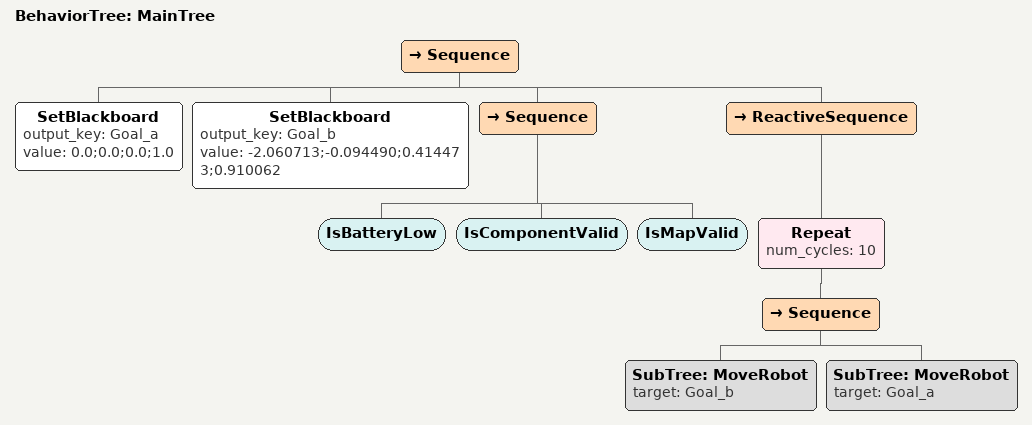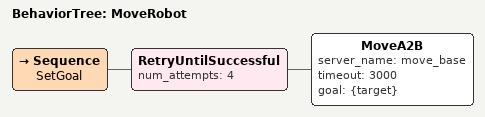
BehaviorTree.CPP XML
<root main_tree_to_execute = "MainTree">
    <BehaviorTree ID="MainTree">
        <Sequence>
            <SetBlackboard output_key="Goal_a" value="0.0;0.0;0.0;1.0" />
            <SetBlackboard output_key="Goal_b" value="-2.060713;-0.094490;0.414473;0.910062" />
            <Sequence>
                <IsBatteryLow />
                <IsComponentValid />
                <IsMapValid />
            </Sequence>
            <ReactiveSequence>
                <Repeat num_cycles="10">
                    <Sequence>
                        <SubTree ID="MoveRobot" target="Goal_b" />
                        <SubTree ID="MoveRobot" target="Goal_a" />
                    </Sequence>
                </Repeat>
            </ReactiveSequence>
        </Sequence>
    </BehaviorTree>

    <BehaviorTree ID="MoveRobot">
        <Sequence name="SetGoal">
            <RetryUntilSuccessful num_attempts="4">
                <MoveA2B server_name="move_base" timeout="3000" goal="{target}" />
            </RetryUntilSuccessful>
        </Sequence>
    </BehaviorTree>
</root>
